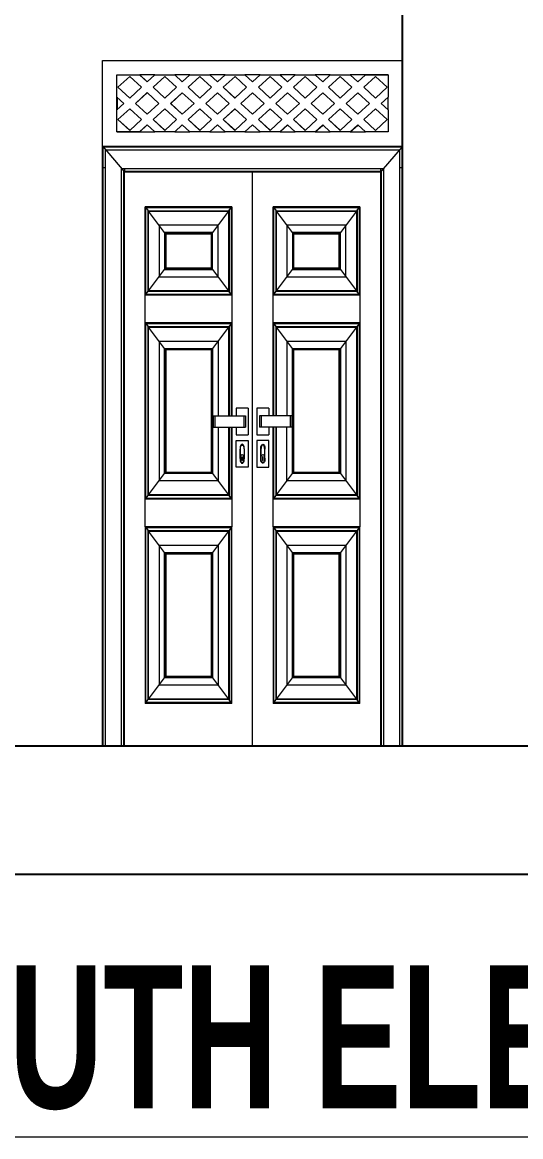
# Model space of a CAD drawing. Header units: inches. Extents: x -5142662 to -4941318, y -3361958 to -3160563.
# Drawn here: x -5011401.3 to -5011331.5, y -3261249.4 to -3261093.3 of the extents above; entities that cross this region are included whole.
import ezdxf

# ---------------------------------------------------------------- set-up
doc = ezdxf.new("R2010")
doc.units = ezdxf.units.IN
doc.header["$LTSCALE"] = 2
doc.header["$MEASUREMENT"] = 0
doc.layers.get('0').update_dxf_attribs({"linetype": 'CONTINUOUS'})
for name, color, linetype, lineweight in [('F-FURNITURE', 30, 'CONTINUOUS', 13), ('HACTH', 253, 'CONTINUOUS', 5), ('Text-100.w', 254, 'CONTINUOUS', 9)]:
    doc.layers.add(name, color=color, linetype=linetype, lineweight=lineweight)
doc.styles.add('Arial', font='arial.ttf', dxfattribs={"width": 0.8, "height": 12})

msp = doc.modelspace()

# ---------------------------------------------------------------- linework, layer by layer
at = {"ltscale": 0.5}
for p, q in [((-5011348.08, -3261194.63), (-5011348.08, -3261087.63)), ((-5011477.08, -3261194.63), (-5011185.96, -3261194.63)), ((-5011477.08, -3261212.63), (-5011185.96, -3261212.63))]:
    msp.add_line(p, q, dxfattribs=at)
at = {"layer": 'F-FURNITURE'}
for p, q in [((-5011390.08, -3261194.63), (-5011390.08, -3261098.63)), ((-5011390.08, -3261098.63), (-5011348.08, -3261098.63)), ((-5011388.08, -3261103.74), (-5011388.08, -3261100.63)), ((-5011388.08, -3261100.63), (-5011384.89, -3261100.63)), ((-5011387.92, -3261102.37), (-5011386.28, -3261100.86)), ((-5011387.92, -3261102.37), (-5011386.28, -3261100.86)), ((-5011386.28, -3261100.86), (-5011384.64, -3261102.37)), ((-5011383.82, -3261101.62), (-5011384.89, -3261100.63)), ((-5011384.89, -3261100.63), (-5011384.88, -3261100.63)), ((-5011383.82, -3261101.61), (-5011384.88, -3261100.63)), ((-5011382.76, -3261100.63), (-5011384.88, -3261100.63)), ((-5011382.76, -3261100.63), (-5011383.82, -3261101.62)), ((-5011383.01, -3261102.37), (-5011381.37, -3261100.86)), ((-5011383, -3261102.37), (-5011381.36, -3261100.86)), ((-5011382.76, -3261100.63), (-5011379.97, -3261100.64)), ((-5011381.37, -3261100.86), (-5011379.73, -3261102.37)), ((-5011378.91, -3261101.62), (-5011379.97, -3261100.64)), ((-5011378.91, -3261101.61), (-5011379.97, -3261100.64)), ((-5011379.97, -3261100.64), (-5011379.97, -3261100.64)), ((-5011377.84, -3261100.64), (-5011379.97, -3261100.64)), ((-5011377.84, -3261100.64), (-5011378.91, -3261101.62)), ((-5011378.09, -3261102.37), (-5011376.45, -3261100.86)), ((-5011378.08, -3261102.37), (-5011376.45, -3261100.86)), ((-5011377.84, -3261100.64), (-5011375.06, -3261100.64)), ((-5011376.45, -3261100.86), (-5011374.81, -3261102.37)), ((-5011373.99, -3261101.62), (-5011375.06, -3261100.64)), ((-5011375.06, -3261100.64), (-5011375.05, -3261100.64)), ((-5011373.99, -3261101.61), (-5011375.05, -3261100.64)), ((-5011372.93, -3261100.64), (-5011375.05, -3261100.64)), ((-5011372.93, -3261100.64), (-5011373.99, -3261101.62)), ((-5011373.17, -3261102.37), (-5011371.53, -3261100.86)), ((-5011373.17, -3261102.37), (-5011371.53, -3261100.86)), ((-5011372.93, -3261100.64), (-5011370.14, -3261100.64)), ((-5011371.53, -3261100.86), (-5011369.9, -3261102.37)), ((-5011369.08, -3261101.62), (-5011370.14, -3261100.64)), ((-5011370.14, -3261100.64), (-5011370.14, -3261100.64)), ((-5011369.07, -3261101.61), (-5011370.14, -3261100.64)), ((-5011368.01, -3261100.64), (-5011370.14, -3261100.64)), ((-5011368.01, -3261100.64), (-5011369.08, -3261101.62)), ((-5011368.26, -3261102.37), (-5011366.62, -3261100.86)), ((-5011368.25, -3261102.37), (-5011366.62, -3261100.87)), ((-5011368.01, -3261100.64), (-5011365.23, -3261100.64)), ((-5011366.62, -3261100.86), (-5011364.98, -3261102.37)), ((-5011364.16, -3261101.62), (-5011365.23, -3261100.64)), ((-5011365.23, -3261100.64), (-5011365.22, -3261100.64)), ((-5011364.16, -3261101.61), (-5011365.22, -3261100.64)), ((-5011363.1, -3261100.64), (-5011365.22, -3261100.64)), ((-5011363.1, -3261100.64), (-5011364.16, -3261101.62)), ((-5011363.34, -3261102.37), (-5011361.7, -3261100.86)), ((-5011363.34, -3261102.37), (-5011361.7, -3261100.87)), ((-5011363.1, -3261100.64), (-5011360.31, -3261100.64)), ((-5011361.7, -3261100.86), (-5011360.06, -3261102.37)), ((-5011359.25, -3261101.62), (-5011360.31, -3261100.64)), ((-5011360.31, -3261100.64), (-5011360.3, -3261100.64)), ((-5011359.24, -3261101.61), (-5011360.3, -3261100.64)), ((-5011358.18, -3261100.64), (-5011360.3, -3261100.64)), ((-5011358.18, -3261100.64), (-5011359.25, -3261101.62)), ((-5011358.43, -3261102.37), (-5011356.79, -3261100.86)), ((-5011358.42, -3261102.37), (-5011356.78, -3261100.87)), ((-5011358.18, -3261100.64), (-5011355.39, -3261100.64)), ((-5011356.79, -3261100.86), (-5011355.15, -3261102.37)), ((-5011354.33, -3261101.62), (-5011355.39, -3261100.64)), ((-5011355.39, -3261100.64), (-5011355.39, -3261100.64)), ((-5011354.33, -3261101.62), (-5011355.39, -3261100.64)), ((-5011353.26, -3261100.64), (-5011355.39, -3261100.64)), ((-5011353.26, -3261100.64), (-5011354.33, -3261101.62)), ((-5011353.51, -3261102.37), (-5011351.87, -3261100.86)), ((-5011353.5, -3261102.37), (-5011351.87, -3261100.87)), ((-5011350.08, -3261100.63), (-5011353.26, -3261100.64)), ((-5011353.26, -3261100.64), (-5011353.26, -3261100.64)), ((-5011353.26, -3261100.64), (-5011350.08, -3261100.64)), ((-5011351.87, -3261100.86), (-5011350.23, -3261102.37)), ((-5011350.08, -3261100.64), (-5011350.08, -3261100.63)), ((-5011350.08, -3261100.64), (-5011350.08, -3261103.74)), ((-5011386.28, -3261103.88), (-5011387.92, -3261102.37)), ((-5011387.92, -3261102.37), (-5011387.92, -3261102.37)), ((-5011386.28, -3261103.88), (-5011387.92, -3261102.37)), ((-5011384.64, -3261102.37), (-5011386.28, -3261103.88)), ((-5011385.46, -3261104.63), (-5011383.82, -3261103.12)), ((-5011385.46, -3261104.63), (-5011383.82, -3261103.13)), ((-5011383.82, -3261103.12), (-5011382.19, -3261104.63)), ((-5011381.37, -3261103.88), (-5011383.01, -3261102.37)), ((-5011383.01, -3261102.37), (-5011383, -3261102.37)), ((-5011381.36, -3261103.88), (-5011383, -3261102.37)), ((-5011379.73, -3261102.37), (-5011381.37, -3261103.88)), ((-5011380.55, -3261104.63), (-5011378.91, -3261103.13)), ((-5011380.54, -3261104.63), (-5011378.91, -3261103.13)), ((-5011378.91, -3261103.13), (-5011377.27, -3261104.63)), ((-5011376.45, -3261103.88), (-5011378.09, -3261102.37)), ((-5011378.09, -3261102.37), (-5011378.08, -3261102.37)), ((-5011376.45, -3261103.88), (-5011378.08, -3261102.37)), ((-5011374.81, -3261102.37), (-5011376.45, -3261103.88)), ((-5011375.63, -3261104.63), (-5011373.99, -3261103.13)), ((-5011375.63, -3261104.63), (-5011373.99, -3261103.13)), ((-5011373.99, -3261103.13), (-5011372.35, -3261104.63)), ((-5011371.54, -3261103.88), (-5011373.17, -3261102.37)), ((-5011373.17, -3261102.37), (-5011373.17, -3261102.37)), ((-5011371.53, -3261103.88), (-5011373.17, -3261102.37)), ((-5011369.9, -3261102.37), (-5011371.54, -3261103.88)), ((-5011370.72, -3261104.63), (-5011369.08, -3261103.13)), ((-5011370.71, -3261104.63), (-5011369.07, -3261103.13)), ((-5011369.08, -3261103.13), (-5011367.44, -3261104.63)), ((-5011366.62, -3261103.88), (-5011368.26, -3261102.37)), ((-5011368.26, -3261102.37), (-5011368.25, -3261102.37)), ((-5011366.62, -3261103.88), (-5011368.25, -3261102.37)), ((-5011364.98, -3261102.37), (-5011366.62, -3261103.88)), ((-5011365.8, -3261104.63), (-5011364.16, -3261103.13)), ((-5011365.79, -3261104.63), (-5011364.16, -3261103.13)), ((-5011364.16, -3261103.13), (-5011362.52, -3261104.64)), ((-5011361.7, -3261103.88), (-5011363.34, -3261102.37)), ((-5011361.7, -3261103.88), (-5011363.34, -3261102.37)), ((-5011363.34, -3261102.37), (-5011363.34, -3261102.37)), ((-5011360.06, -3261102.37), (-5011361.7, -3261103.88)), ((-5011360.88, -3261104.64), (-5011359.25, -3261103.13)), ((-5011360.88, -3261104.64), (-5011359.24, -3261103.13)), ((-5011359.25, -3261103.13), (-5011357.61, -3261104.64)), ((-5011356.79, -3261103.88), (-5011358.43, -3261102.37)), ((-5011358.43, -3261102.37), (-5011358.42, -3261102.37)), ((-5011356.78, -3261103.88), (-5011358.42, -3261102.37)), ((-5011355.15, -3261102.37), (-5011356.79, -3261103.88)), ((-5011355.97, -3261104.64), (-5011354.33, -3261103.13)), ((-5011355.96, -3261104.64), (-5011354.33, -3261103.13)), ((-5011354.33, -3261103.13), (-5011352.69, -3261104.64)), ((-5011351.87, -3261103.88), (-5011353.51, -3261102.37)), ((-5011353.51, -3261102.37), (-5011353.5, -3261102.37)), ((-5011351.87, -3261103.88), (-5011353.5, -3261102.37)), ((-5011350.23, -3261102.37), (-5011351.87, -3261103.88)), ((-5011388.08, -3261108.63), (-5011388.08, -3261103.74)), ((-5011388.08, -3261103.74), (-5011387.1, -3261104.63)), ((-5011387.1, -3261104.63), (-5011388.08, -3261105.53)), ((-5011388.05, -3261103.76), (-5011388.05, -3261105.51)), ((-5011383.83, -3261106.14), (-5011385.46, -3261104.63)), ((-5011385.46, -3261104.63), (-5011385.46, -3261104.63)), ((-5011383.82, -3261106.14), (-5011385.46, -3261104.63)), ((-5011382.19, -3261104.63), (-5011383.83, -3261106.14)), ((-5011378.91, -3261106.14), (-5011380.55, -3261104.63)), ((-5011380.55, -3261104.63), (-5011380.54, -3261104.63)), ((-5011378.91, -3261106.14), (-5011380.54, -3261104.63)), ((-5011377.27, -3261104.63), (-5011378.91, -3261106.14)), ((-5011373.99, -3261106.14), (-5011375.63, -3261104.63)), ((-5011375.63, -3261104.63), (-5011375.63, -3261104.63)), ((-5011373.99, -3261106.14), (-5011375.63, -3261104.63)), ((-5011372.35, -3261104.63), (-5011373.99, -3261106.14)), ((-5011369.08, -3261106.14), (-5011370.72, -3261104.63)), ((-5011370.72, -3261104.63), (-5011370.71, -3261104.63)), ((-5011369.07, -3261106.14), (-5011370.71, -3261104.63)), ((-5011367.44, -3261104.63), (-5011369.08, -3261106.14)), ((-5011364.16, -3261106.14), (-5011365.8, -3261104.63)), ((-5011365.8, -3261104.63), (-5011365.79, -3261104.63)), ((-5011364.16, -3261106.14), (-5011365.79, -3261104.63)), ((-5011362.52, -3261104.64), (-5011364.16, -3261106.14)), ((-5011359.25, -3261106.14), (-5011360.88, -3261104.64)), ((-5011360.88, -3261104.64), (-5011360.88, -3261104.64)), ((-5011359.24, -3261106.14), (-5011360.88, -3261104.64)), ((-5011357.61, -3261104.64), (-5011359.25, -3261106.14)), ((-5011354.33, -3261106.14), (-5011355.97, -3261104.64)), ((-5011355.97, -3261104.64), (-5011355.96, -3261104.64)), ((-5011354.33, -3261106.14), (-5011355.96, -3261104.64)), ((-5011352.69, -3261104.64), (-5011354.33, -3261106.14)), ((-5011351.05, -3261104.64), (-5011350.08, -3261103.74)), ((-5011351.05, -3261104.64), (-5011350.08, -3261103.74)), ((-5011350.08, -3261105.53), (-5011351.05, -3261104.64)), ((-5011350.08, -3261105.53), (-5011351.05, -3261104.64)), ((-5011351.05, -3261104.64), (-5011351.05, -3261104.64)), ((-5011350.08, -3261105.53), (-5011350.08, -3261103.74)), ((-5011350.08, -3261103.74), (-5011350.08, -3261103.74)), ((-5011387.92, -3261106.9), (-5011386.28, -3261105.39)), ((-5011387.92, -3261106.9), (-5011386.28, -3261105.39)), ((-5011386.28, -3261105.39), (-5011384.64, -3261106.9)), ((-5011383.01, -3261106.9), (-5011381.37, -3261105.39)), ((-5011383, -3261106.9), (-5011381.36, -3261105.39)), ((-5011381.37, -3261105.39), (-5011379.73, -3261106.9)), ((-5011378.09, -3261106.9), (-5011376.45, -3261105.39)), ((-5011378.08, -3261106.9), (-5011376.45, -3261105.39)), ((-5011376.45, -3261105.39), (-5011374.81, -3261106.9)), ((-5011373.17, -3261106.9), (-5011371.54, -3261105.39)), ((-5011373.17, -3261106.9), (-5011371.53, -3261105.39)), ((-5011371.54, -3261105.39), (-5011369.9, -3261106.9)), ((-5011368.26, -3261106.9), (-5011366.62, -3261105.39)), ((-5011368.25, -3261106.9), (-5011366.62, -3261105.39)), ((-5011366.62, -3261105.39), (-5011364.98, -3261106.9)), ((-5011363.34, -3261106.9), (-5011361.7, -3261105.39)), ((-5011363.34, -3261106.9), (-5011361.7, -3261105.39)), ((-5011361.7, -3261105.39), (-5011360.06, -3261106.9)), ((-5011358.43, -3261106.9), (-5011356.79, -3261105.39)), ((-5011358.42, -3261106.9), (-5011356.78, -3261105.39)), ((-5011356.79, -3261105.39), (-5011355.15, -3261106.9)), ((-5011353.51, -3261106.9), (-5011351.87, -3261105.39)), ((-5011353.5, -3261106.9), (-5011351.87, -3261105.39)), ((-5011351.87, -3261105.39), (-5011350.23, -3261106.9)), ((-5011350.08, -3261105.53), (-5011350.08, -3261108.63)), ((-5011350.08, -3261105.53), (-5011350.08, -3261105.53)), ((-5011386.28, -3261108.41), (-5011387.92, -3261106.9)), ((-5011386.28, -3261108.4), (-5011387.92, -3261106.9)), ((-5011387.92, -3261106.9), (-5011387.92, -3261106.9)), ((-5011384.64, -3261106.9), (-5011386.28, -3261108.41)), ((-5011384.89, -3261108.63), (-5011383.83, -3261107.65)), ((-5011384.88, -3261108.63), (-5011383.82, -3261107.65)), ((-5011383.83, -3261107.65), (-5011382.76, -3261108.63)), ((-5011381.37, -3261108.41), (-5011383.01, -3261106.9)), ((-5011383.01, -3261106.9), (-5011383, -3261106.9)), ((-5011381.36, -3261108.4), (-5011383, -3261106.9)), ((-5011379.73, -3261106.9), (-5011381.37, -3261108.41)), ((-5011379.97, -3261108.63), (-5011378.91, -3261107.65)), ((-5011379.97, -3261108.63), (-5011378.91, -3261107.65)), ((-5011378.91, -3261107.65), (-5011377.84, -3261108.63)), ((-5011376.45, -3261108.41), (-5011378.09, -3261106.9)), ((-5011378.09, -3261106.9), (-5011378.08, -3261106.9)), ((-5011376.45, -3261108.4), (-5011378.08, -3261106.9)), ((-5011374.81, -3261106.9), (-5011376.45, -3261108.41)), ((-5011375.06, -3261108.63), (-5011373.99, -3261107.65)), ((-5011375.05, -3261108.63), (-5011373.99, -3261107.65)), ((-5011373.99, -3261107.65), (-5011372.93, -3261108.63)), ((-5011371.54, -3261108.41), (-5011373.17, -3261106.9)), ((-5011371.53, -3261108.4), (-5011373.17, -3261106.9)), ((-5011373.17, -3261106.9), (-5011373.17, -3261106.9)), ((-5011369.9, -3261106.9), (-5011371.54, -3261108.41)), ((-5011370.14, -3261108.63), (-5011369.08, -3261107.65)), ((-5011370.14, -3261108.63), (-5011369.07, -3261107.65)), ((-5011369.08, -3261107.65), (-5011368.01, -3261108.63)), ((-5011366.62, -3261108.41), (-5011368.26, -3261106.9)), ((-5011368.26, -3261106.9), (-5011368.25, -3261106.9)), ((-5011366.62, -3261108.4), (-5011368.25, -3261106.9)), ((-5011364.98, -3261106.9), (-5011366.62, -3261108.41)), ((-5011365.23, -3261108.63), (-5011364.16, -3261107.65)), ((-5011365.22, -3261108.63), (-5011364.16, -3261107.66)), ((-5011364.16, -3261107.65), (-5011363.1, -3261108.63)), ((-5011361.7, -3261108.41), (-5011363.34, -3261106.9)), ((-5011363.34, -3261106.9), (-5011363.34, -3261106.9)), ((-5011361.7, -3261108.4), (-5011363.34, -3261106.9)), ((-5011360.06, -3261106.9), (-5011361.7, -3261108.41)), ((-5011360.31, -3261108.63), (-5011359.25, -3261107.65)), ((-5011360.31, -3261108.63), (-5011359.24, -3261107.66)), ((-5011359.25, -3261107.65), (-5011358.18, -3261108.63)), ((-5011356.79, -3261108.41), (-5011358.43, -3261106.9)), ((-5011358.43, -3261106.9), (-5011358.42, -3261106.9)), ((-5011356.78, -3261108.4), (-5011358.42, -3261106.9)), ((-5011355.15, -3261106.9), (-5011356.79, -3261108.41)), ((-5011355.4, -3261108.63), (-5011354.33, -3261107.65)), ((-5011355.39, -3261108.63), (-5011354.33, -3261107.66)), ((-5011354.33, -3261107.65), (-5011353.26, -3261108.63)), ((-5011351.87, -3261108.41), (-5011353.51, -3261106.9)), ((-5011353.51, -3261106.9), (-5011353.5, -3261106.9)), ((-5011351.87, -3261108.41), (-5011353.5, -3261106.9)), ((-5011350.23, -3261106.9), (-5011351.87, -3261108.41)), ((-5011388.08, -3261108.63), (-5011388.08, -3261108.63)), ((-5011388.08, -3261108.63), (-5011388.05, -3261108.63)), ((-5011384.89, -3261108.63), (-5011388.08, -3261108.63)), ((-5011388.05, -3261108.63), (-5011388.05, -3261108.63)), ((-5011388.05, -3261108.63), (-5011384.89, -3261108.63)), ((-5011384.89, -3261108.63), (-5011384.88, -3261108.63)), ((-5011384.88, -3261108.63), (-5011382.76, -3261108.63)), ((-5011379.97, -3261108.63), (-5011382.76, -3261108.63)), ((-5011379.97, -3261108.63), (-5011379.97, -3261108.63)), ((-5011379.97, -3261108.63), (-5011377.84, -3261108.63)), ((-5011375.06, -3261108.63), (-5011377.84, -3261108.63)), ((-5011375.05, -3261108.63), (-5011375.06, -3261108.63)), ((-5011375.05, -3261108.63), (-5011372.93, -3261108.63)), ((-5011370.14, -3261108.63), (-5011372.93, -3261108.63)), ((-5011370.14, -3261108.63), (-5011370.14, -3261108.63)), ((-5011370.14, -3261108.63), (-5011368.01, -3261108.63)), ((-5011365.23, -3261108.63), (-5011368.01, -3261108.63)), ((-5011365.22, -3261108.63), (-5011365.23, -3261108.63)), ((-5011365.22, -3261108.63), (-5011363.1, -3261108.63)), ((-5011360.31, -3261108.63), (-5011363.1, -3261108.63)), ((-5011360.31, -3261108.63), (-5011360.31, -3261108.63)), ((-5011360.31, -3261108.63), (-5011358.18, -3261108.63)), ((-5011355.4, -3261108.63), (-5011358.18, -3261108.63)), ((-5011355.39, -3261108.63), (-5011355.4, -3261108.63)), ((-5011355.39, -3261108.63), (-5011353.26, -3261108.63)), ((-5011350.08, -3261108.63), (-5011353.26, -3261108.63)), ((-5011390.08, -3261110.63), (-5011348.08, -3261110.63)), ((-5011390.01, -3261194.63), (-5011390.01, -3261110.71)), ((-5011390.01, -3261110.71), (-5011348.14, -3261110.71)), ((-5011390.01, -3261110.71), (-5011387.08, -3261114.13)), ((-5011389.99, -3261110.73), (-5011348.16, -3261110.73)), ((-5011389.99, -3261113.63), (-5011389.99, -3261110.73)), ((-5011348.14, -3261110.71), (-5011351.08, -3261114.13)), ((-5011348.16, -3261110.73), (-5011348.16, -3261194.63)), ((-5011348.14, -3261110.71), (-5011348.14, -3261194.63)), ((-5011389.65, -3261194.63), (-5011389.65, -3261111.13)), ((-5011389.65, -3261111.13), (-5011348.51, -3261111.13)), ((-5011348.51, -3261111.13), (-5011348.51, -3261194.63)), ((-5011389.99, -3261113.63), (-5011389.93, -3261113.63)), ((-5011389.99, -3261194.63), (-5011389.99, -3261113.63)), ((-5011389.89, -3261113.63), (-5011389.85, -3261113.63)), ((-5011389.8, -3261113.63), (-5011389.7, -3261113.63)), ((-5011387.42, -3261194.63), (-5011387.42, -3261113.73)), ((-5011387.42, -3261113.73), (-5011350.73, -3261113.73)), ((-5011387.08, -3261194.63), (-5011387.08, -3261114.13)), ((-5011387.08, -3261114.13), (-5011351.08, -3261114.13)), ((-5011386.99, -3261113.73), (-5011386.99, -3261113.79)), ((-5011386.99, -3261113.84), (-5011386.99, -3261113.89)), ((-5011386.99, -3261113.94), (-5011386.99, -3261114.02)), ((-5011386.99, -3261114.05), (-5011386.99, -3261114.13)), ((-5011351.16, -3261113.73), (-5011351.16, -3261113.79)), ((-5011351.16, -3261113.84), (-5011351.16, -3261113.89)), ((-5011351.16, -3261113.94), (-5011351.16, -3261114.02)), ((-5011351.16, -3261114.05), (-5011351.16, -3261114.13)), ((-5011351.08, -3261114.13), (-5011351.08, -3261194.63)), ((-5011350.73, -3261113.73), (-5011350.73, -3261194.63)), ((-5011348.51, -3261113.63), (-5011348.41, -3261113.63)), ((-5011348.35, -3261113.63), (-5011348.31, -3261113.63)), ((-5011348.26, -3261113.63), (-5011348.19, -3261113.63)), ((-5011386.99, -3261194.63), (-5011386.99, -3261114.23)), ((-5011386.99, -3261114.23), (-5011351.16, -3261114.23)), ((-5011369.08, -3261194.63), (-5011369.08, -3261114.23)), ((-5011351.16, -3261114.23), (-5011351.16, -3261194.63)), ((-5011384.1, -3261160.1), (-5011384.1, -3261119.13)), ((-5011371.97, -3261119.13), (-5011384.1, -3261119.13)), ((-5011384.02, -3261131.4), (-5011384.02, -3261119.23)), ((-5011384.02, -3261119.23), (-5011372.05, -3261119.23)), ((-5011384.02, -3261119.23), (-5011383.69, -3261119.68)), ((-5011383.69, -3261130.96), (-5011383.69, -3261119.68)), ((-5011383.69, -3261119.68), (-5011372.38, -3261119.68)), ((-5011383.63, -3261130.88), (-5011383.63, -3261119.75)), ((-5011383.63, -3261119.75), (-5011372.44, -3261119.75)), ((-5011381.39, -3261122.74), (-5011383.63, -3261119.75)), ((-5011372.44, -3261119.75), (-5011374.68, -3261122.74)), ((-5011372.44, -3261119.75), (-5011372.44, -3261130.88)), ((-5011372.38, -3261119.68), (-5011372.05, -3261119.23)), ((-5011372.38, -3261119.68), (-5011372.38, -3261130.96)), ((-5011372.36, -3261119.65), (-5011372.36, -3261130.98)), ((-5011372.05, -3261119.23), (-5011372.05, -3261131.4)), ((-5011371.97, -3261119.13), (-5011371.97, -3261148.41)), ((-5011366.18, -3261148.41), (-5011366.18, -3261119.13)), ((-5011354.06, -3261119.13), (-5011366.18, -3261119.13)), ((-5011366.1, -3261131.4), (-5011366.1, -3261119.23)), ((-5011366.1, -3261119.23), (-5011354.14, -3261119.23)), ((-5011366.1, -3261119.23), (-5011365.77, -3261119.68)), ((-5011365.77, -3261130.96), (-5011365.77, -3261119.68)), ((-5011365.77, -3261119.68), (-5011354.47, -3261119.68)), ((-5011365.72, -3261130.88), (-5011365.72, -3261119.75)), ((-5011365.72, -3261119.75), (-5011354.52, -3261119.75)), ((-5011363.48, -3261122.74), (-5011365.72, -3261119.75)), ((-5011354.52, -3261119.75), (-5011356.76, -3261122.74)), ((-5011354.52, -3261119.75), (-5011354.52, -3261130.88)), ((-5011354.47, -3261119.68), (-5011354.14, -3261119.23)), ((-5011354.47, -3261119.68), (-5011354.47, -3261130.96)), ((-5011354.44, -3261119.65), (-5011354.44, -3261130.98)), ((-5011354.14, -3261119.23), (-5011354.14, -3261131.4)), ((-5011354.06, -3261119.13), (-5011354.06, -3261160.1)), ((-5011373.9, -3261121.71), (-5011382.17, -3261121.71)), ((-5011382.17, -3261121.71), (-5011382.17, -3261128.92)), ((-5011373.9, -3261128.92), (-5011373.9, -3261121.71)), ((-5011355.99, -3261121.71), (-5011364.25, -3261121.71)), ((-5011364.25, -3261121.71), (-5011364.25, -3261128.92)), ((-5011355.99, -3261128.92), (-5011355.99, -3261121.71)), ((-5011374.68, -3261122.74), (-5011381.39, -3261122.74)), ((-5011381.39, -3261122.74), (-5011381.39, -3261127.89)), ((-5011381.32, -3261122.84), (-5011381.32, -3261127.79)), ((-5011374.75, -3261122.84), (-5011381.32, -3261122.84)), ((-5011381.24, -3261122.94), (-5011381.24, -3261127.69)), ((-5011374.83, -3261122.94), (-5011381.24, -3261122.94)), ((-5011374.83, -3261127.69), (-5011374.83, -3261122.94)), ((-5011374.75, -3261127.79), (-5011374.75, -3261122.84)), ((-5011374.68, -3261127.89), (-5011374.68, -3261122.74)), ((-5011356.76, -3261122.74), (-5011363.48, -3261122.74)), ((-5011363.48, -3261122.74), (-5011363.48, -3261127.89)), ((-5011363.4, -3261122.84), (-5011363.4, -3261127.79)), ((-5011356.84, -3261122.84), (-5011363.4, -3261122.84)), ((-5011363.32, -3261122.94), (-5011363.32, -3261127.69)), ((-5011356.92, -3261122.94), (-5011363.32, -3261122.94)), ((-5011356.92, -3261127.69), (-5011356.92, -3261122.94)), ((-5011356.84, -3261127.79), (-5011356.84, -3261122.84)), ((-5011356.76, -3261127.89), (-5011356.76, -3261122.74)), ((-5011383.63, -3261130.88), (-5011381.39, -3261127.89)), ((-5011381.39, -3261127.89), (-5011374.68, -3261127.89)), ((-5011381.32, -3261127.79), (-5011374.75, -3261127.79)), ((-5011381.24, -3261127.69), (-5011374.83, -3261127.69)), ((-5011374.68, -3261127.89), (-5011372.44, -3261130.88)), ((-5011365.72, -3261130.88), (-5011363.48, -3261127.89)), ((-5011363.48, -3261127.89), (-5011356.76, -3261127.89)), ((-5011363.4, -3261127.79), (-5011356.84, -3261127.79)), ((-5011363.32, -3261127.69), (-5011356.92, -3261127.69)), ((-5011356.76, -3261127.89), (-5011354.52, -3261130.88)), ((-5011382.17, -3261128.92), (-5011373.9, -3261128.92)), ((-5011364.25, -3261128.92), (-5011355.99, -3261128.92)), ((-5011384.02, -3261131.4), (-5011383.69, -3261130.96)), ((-5011372.36, -3261130.98), (-5011383.71, -3261130.98)), ((-5011372.38, -3261130.96), (-5011383.69, -3261130.96)), ((-5011372.44, -3261130.88), (-5011383.63, -3261130.88)), ((-5011372.05, -3261131.4), (-5011372.38, -3261130.96)), ((-5011366.1, -3261131.4), (-5011365.77, -3261130.96)), ((-5011354.44, -3261130.98), (-5011365.8, -3261130.98)), ((-5011354.47, -3261130.96), (-5011365.77, -3261130.96)), ((-5011354.52, -3261130.88), (-5011365.72, -3261130.88)), ((-5011354.14, -3261131.4), (-5011354.47, -3261130.96)), ((-5011371.97, -3261131.5), (-5011384.1, -3261131.5)), ((-5011372.05, -3261131.4), (-5011384.02, -3261131.4)), ((-5011354.06, -3261131.5), (-5011366.18, -3261131.5)), ((-5011354.14, -3261131.4), (-5011366.1, -3261131.4)), ((-5011371.97, -3261135.37), (-5011384.1, -3261135.37)), ((-5011384.02, -3261160), (-5011384.02, -3261135.47)), ((-5011384.02, -3261135.47), (-5011372.05, -3261135.47)), ((-5011384.02, -3261135.47), (-5011383.71, -3261135.88)), ((-5011383.71, -3261135.88), (-5011372.36, -3261135.88)), ((-5011383.71, -3261135.88), (-5011383.69, -3261135.9)), ((-5011383.69, -3261159.57), (-5011383.69, -3261135.9)), ((-5011383.69, -3261135.9), (-5011372.38, -3261135.9)), ((-5011381.39, -3261138.97), (-5011383.63, -3261135.98)), ((-5011383.63, -3261159.49), (-5011383.63, -3261135.98)), ((-5011383.63, -3261135.98), (-5011372.44, -3261135.98)), ((-5011372.44, -3261135.98), (-5011374.68, -3261138.97)), ((-5011372.44, -3261135.98), (-5011372.44, -3261148.41)), ((-5011372.36, -3261135.88), (-5011372.38, -3261135.9)), ((-5011372.38, -3261135.9), (-5011372.38, -3261148.41)), ((-5011372.05, -3261135.47), (-5011372.36, -3261135.88)), ((-5011372.36, -3261135.88), (-5011372.36, -3261148.41)), ((-5011372.05, -3261135.47), (-5011372.05, -3261148.41)), ((-5011354.06, -3261135.37), (-5011366.18, -3261135.37)), ((-5011366.1, -3261148.41), (-5011366.1, -3261135.47)), ((-5011366.1, -3261135.47), (-5011354.14, -3261135.47)), ((-5011366.1, -3261135.47), (-5011365.8, -3261135.88)), ((-5011365.8, -3261135.88), (-5011354.44, -3261135.88)), ((-5011365.8, -3261135.88), (-5011365.78, -3261135.9)), ((-5011365.78, -3261148.41), (-5011365.78, -3261135.9)), ((-5011365.78, -3261135.9), (-5011354.46, -3261135.9)), ((-5011363.48, -3261138.97), (-5011365.72, -3261135.98)), ((-5011365.72, -3261148.41), (-5011365.72, -3261135.98)), ((-5011365.72, -3261135.98), (-5011354.52, -3261135.98)), ((-5011354.52, -3261135.98), (-5011356.76, -3261138.97)), ((-5011354.52, -3261135.98), (-5011354.52, -3261159.49)), ((-5011354.44, -3261135.88), (-5011354.46, -3261135.9)), ((-5011354.46, -3261135.9), (-5011354.46, -3261159.57)), ((-5011354.14, -3261135.47), (-5011354.44, -3261135.88)), ((-5011354.44, -3261135.88), (-5011354.44, -3261159.59)), ((-5011354.14, -3261135.47), (-5011354.14, -3261160)), ((-5011382.17, -3261137.94), (-5011373.9, -3261137.94)), ((-5011382.17, -3261137.94), (-5011382.17, -3261157.53)), ((-5011381.39, -3261138.97), (-5011374.68, -3261138.97)), ((-5011381.39, -3261156.5), (-5011381.39, -3261138.97)), ((-5011374.75, -3261139.08), (-5011381.32, -3261139.08)), ((-5011381.32, -3261139.08), (-5011381.32, -3261156.39)), ((-5011374.75, -3261156.39), (-5011374.75, -3261139.08)), ((-5011374.68, -3261138.97), (-5011374.68, -3261156.5)), ((-5011373.9, -3261137.94), (-5011373.9, -3261148.41)), ((-5011364.25, -3261137.94), (-5011355.99, -3261137.94)), ((-5011364.25, -3261137.94), (-5011364.25, -3261148.41)), ((-5011363.48, -3261138.97), (-5011356.76, -3261138.97)), ((-5011363.48, -3261156.5), (-5011363.48, -3261138.97)), ((-5011356.84, -3261139.08), (-5011363.4, -3261139.08)), ((-5011363.4, -3261139.08), (-5011363.4, -3261156.39)), ((-5011356.84, -3261156.39), (-5011356.84, -3261139.08)), ((-5011356.76, -3261138.97), (-5011356.76, -3261156.5)), ((-5011355.99, -3261137.94), (-5011355.99, -3261157.53)), ((-5011374.83, -3261139.18), (-5011381.24, -3261139.18)), ((-5011381.24, -3261139.18), (-5011381.24, -3261156.29)), ((-5011374.83, -3261156.29), (-5011374.83, -3261139.18)), ((-5011356.92, -3261139.18), (-5011363.32, -3261139.18)), ((-5011363.32, -3261139.18), (-5011363.32, -3261156.29)), ((-5011356.92, -3261156.29), (-5011356.92, -3261139.18)), ((-5011374.6, -3261148.41), (-5011374.6, -3261150.01)), ((-5011374.6, -3261148.41), (-5011370.04, -3261148.41)), ((-5011374.36, -3261148.41), (-5011374.36, -3261150.01)), ((-5011371.38, -3261147.35), (-5011371.38, -3261148.41)), ((-5011369.67, -3261147.35), (-5011371.38, -3261147.35)), ((-5011370.28, -3261148.41), (-5011370.28, -3261150.01)), ((-5011370.04, -3261148.41), (-5011370.04, -3261150.01)), ((-5011369.67, -3261147.35), (-5011369.67, -3261151.07)), ((-5011366.78, -3261147.35), (-5011368.48, -3261147.35)), ((-5011368.48, -3261147.35), (-5011368.48, -3261151.07)), ((-5011368.12, -3261148.41), (-5011368.12, -3261150.01)), ((-5011363.56, -3261148.41), (-5011368.12, -3261148.41)), ((-5011367.87, -3261148.41), (-5011367.87, -3261150.01)), ((-5011366.78, -3261147.35), (-5011366.78, -3261148.41)), ((-5011363.8, -3261148.41), (-5011363.8, -3261150.01)), ((-5011363.56, -3261148.41), (-5011363.56, -3261150.01)), ((-5011374.6, -3261150.01), (-5011370.04, -3261150.01)), ((-5011373.9, -3261150.01), (-5011373.9, -3261157.53)), ((-5011372.44, -3261150.01), (-5011372.44, -3261159.49)), ((-5011372.38, -3261150.01), (-5011372.38, -3261159.57)), ((-5011372.36, -3261150.01), (-5011372.36, -3261159.59)), ((-5011372.05, -3261150.01), (-5011372.05, -3261160)), ((-5011371.97, -3261150.01), (-5011371.97, -3261160.1)), ((-5011371.38, -3261150.01), (-5011371.38, -3261151.07)), ((-5011363.56, -3261150.01), (-5011368.12, -3261150.01)), ((-5011366.78, -3261150.01), (-5011366.78, -3261151.07)), ((-5011366.18, -3261160.1), (-5011366.18, -3261150.01)), ((-5011366.1, -3261160), (-5011366.1, -3261150.01)), ((-5011365.78, -3261159.57), (-5011365.78, -3261150.01)), ((-5011365.72, -3261159.49), (-5011365.72, -3261150.01)), ((-5011364.25, -3261157.53), (-5011364.25, -3261150.01)), ((-5011371.38, -3261151.07), (-5011369.67, -3261151.07)), ((-5011368.48, -3261151.07), (-5011366.78, -3261151.07)), ((-5011371.38, -3261151.87), (-5011369.67, -3261151.87)), ((-5011371.38, -3261155.59), (-5011371.38, -3261151.87)), ((-5011370.82, -3261152.89), (-5011370.83, -3261153.07)), ((-5011370.83, -3261154.4), (-5011370.83, -3261153.07)), ((-5011370.79, -3261152.73), (-5011370.82, -3261152.89)), ((-5011370.74, -3261152.6), (-5011370.79, -3261152.73)), ((-5011370.78, -3261153.07), (-5011370.77, -3261152.92)), ((-5011370.78, -3261154.39), (-5011370.78, -3261153.07)), ((-5011370.77, -3261152.92), (-5011370.75, -3261152.78)), ((-5011370.75, -3261152.78), (-5011370.71, -3261152.67)), ((-5011370.68, -3261152.49), (-5011370.74, -3261152.6)), ((-5011370.71, -3261152.67), (-5011370.65, -3261152.58)), ((-5011370.6, -3261152.42), (-5011370.68, -3261152.49)), ((-5011370.65, -3261152.58), (-5011370.59, -3261152.52)), ((-5011370.53, -3261152.4), (-5011370.6, -3261152.42)), ((-5011370.59, -3261152.52), (-5011370.53, -3261152.5)), ((-5011370.45, -3261152.42), (-5011370.53, -3261152.4)), ((-5011370.53, -3261152.5), (-5011370.46, -3261152.52)), ((-5011370.46, -3261152.52), (-5011370.4, -3261152.58)), ((-5011370.37, -3261152.49), (-5011370.45, -3261152.42)), ((-5011370.4, -3261152.58), (-5011370.34, -3261152.67)), ((-5011370.31, -3261152.6), (-5011370.37, -3261152.49)), ((-5011370.34, -3261152.67), (-5011370.3, -3261152.78)), ((-5011370.26, -3261152.73), (-5011370.31, -3261152.6)), ((-5011370.3, -3261152.78), (-5011370.28, -3261152.92)), ((-5011370.28, -3261152.92), (-5011370.27, -3261153.07)), ((-5011370.27, -3261153.07), (-5011370.27, -3261154.39)), ((-5011370.23, -3261152.89), (-5011370.26, -3261152.73)), ((-5011370.22, -3261153.07), (-5011370.23, -3261152.89)), ((-5011370.22, -3261154.4), (-5011370.22, -3261153.07)), ((-5011369.67, -3261151.87), (-5011369.67, -3261155.59)), ((-5011368.48, -3261151.87), (-5011368.48, -3261155.59)), ((-5011366.78, -3261151.87), (-5011368.48, -3261151.87)), ((-5011367.93, -3261153.07), (-5011367.92, -3261152.89)), ((-5011367.93, -3261154.4), (-5011367.93, -3261153.07)), ((-5011367.92, -3261152.89), (-5011367.89, -3261152.73)), ((-5011367.89, -3261152.73), (-5011367.84, -3261152.6)), ((-5011367.88, -3261152.92), (-5011367.89, -3261153.07)), ((-5011367.89, -3261153.07), (-5011367.89, -3261154.39)), ((-5011367.85, -3261152.78), (-5011367.88, -3261152.92)), ((-5011367.81, -3261152.67), (-5011367.85, -3261152.78)), ((-5011367.84, -3261152.6), (-5011367.78, -3261152.49)), ((-5011367.76, -3261152.58), (-5011367.81, -3261152.67)), ((-5011367.78, -3261152.49), (-5011367.71, -3261152.42)), ((-5011367.7, -3261152.52), (-5011367.76, -3261152.58)), ((-5011367.71, -3261152.42), (-5011367.63, -3261152.4)), ((-5011367.63, -3261152.5), (-5011367.7, -3261152.52)), ((-5011367.63, -3261152.4), (-5011367.55, -3261152.42)), ((-5011367.56, -3261152.52), (-5011367.63, -3261152.5)), ((-5011367.5, -3261152.58), (-5011367.56, -3261152.52)), ((-5011367.55, -3261152.42), (-5011367.48, -3261152.49)), ((-5011367.45, -3261152.67), (-5011367.5, -3261152.58)), ((-5011367.48, -3261152.49), (-5011367.41, -3261152.6)), ((-5011367.41, -3261152.78), (-5011367.45, -3261152.67)), ((-5011367.41, -3261152.6), (-5011367.37, -3261152.73)), ((-5011367.38, -3261152.92), (-5011367.41, -3261152.78)), ((-5011367.37, -3261153.07), (-5011367.38, -3261152.92)), ((-5011367.37, -3261152.73), (-5011367.34, -3261152.89)), ((-5011367.37, -3261154.39), (-5011367.37, -3261153.07)), ((-5011367.34, -3261152.89), (-5011367.33, -3261153.07)), ((-5011367.33, -3261154.4), (-5011367.33, -3261153.07)), ((-5011366.78, -3261155.59), (-5011366.78, -3261151.87)), ((-5011370.83, -3261154.4), (-5011370.82, -3261154.57)), ((-5011370.82, -3261154.57), (-5011370.79, -3261154.73)), ((-5011370.79, -3261154.73), (-5011370.74, -3261154.87)), ((-5011370.75, -3261154.12), (-5011370.78, -3261154.26)), ((-5011370.78, -3261154.26), (-5011370.78, -3261154.39)), ((-5011370.78, -3261154.39), (-5011370.78, -3261154.4)), ((-5011370.78, -3261154.4), (-5011370.77, -3261154.54)), ((-5011370.78, -3261154.4), (-5011370.78, -3261154.4)), ((-5011370.77, -3261154.54), (-5011370.77, -3261154.55)), ((-5011370.77, -3261154.55), (-5011370.75, -3261154.68)), ((-5011370.71, -3261154), (-5011370.75, -3261154.12)), ((-5011370.75, -3261154.68), (-5011370.75, -3261154.69)), ((-5011370.75, -3261154.69), (-5011370.71, -3261154.8)), ((-5011370.66, -3261153.91), (-5011370.71, -3261154)), ((-5011370.59, -3261153.85), (-5011370.66, -3261153.91)), ((-5011370.53, -3261153.83), (-5011370.59, -3261153.85)), ((-5011370.56, -3261154.13), (-5011370.49, -3261154.13)), ((-5011370.56, -3261154.66), (-5011370.56, -3261154.13)), ((-5011370.49, -3261154.66), (-5011370.56, -3261154.66)), ((-5011370.46, -3261153.85), (-5011370.53, -3261153.83)), ((-5011370.49, -3261154.13), (-5011370.49, -3261154.66)), ((-5011370.4, -3261153.9), (-5011370.46, -3261153.85)), ((-5011370.34, -3261153.99), (-5011370.4, -3261153.9)), ((-5011370.3, -3261154.11), (-5011370.34, -3261153.99)), ((-5011370.34, -3261154.79), (-5011370.3, -3261154.68)), ((-5011370.31, -3261154.87), (-5011370.26, -3261154.73)), ((-5011370.28, -3261154.24), (-5011370.3, -3261154.11)), ((-5011370.3, -3261154.67), (-5011370.28, -3261154.54)), ((-5011370.3, -3261154.68), (-5011370.3, -3261154.67)), ((-5011370.27, -3261154.39), (-5011370.28, -3261154.24)), ((-5011370.28, -3261154.54), (-5011370.27, -3261154.54)), ((-5011370.27, -3261154.54), (-5011370.27, -3261154.39)), ((-5011370.26, -3261154.73), (-5011370.23, -3261154.57)), ((-5011370.23, -3261154.57), (-5011370.22, -3261154.4)), ((-5011367.92, -3261154.57), (-5011367.93, -3261154.4)), ((-5011367.89, -3261154.73), (-5011367.92, -3261154.57)), ((-5011367.89, -3261154.39), (-5011367.88, -3261154.24)), ((-5011367.88, -3261154.54), (-5011367.89, -3261154.39)), ((-5011367.84, -3261154.87), (-5011367.89, -3261154.73)), ((-5011367.88, -3261154.24), (-5011367.85, -3261154.11)), ((-5011367.88, -3261154.54), (-5011367.88, -3261154.54)), ((-5011367.85, -3261154.67), (-5011367.88, -3261154.54)), ((-5011367.85, -3261154.11), (-5011367.81, -3261153.99)), ((-5011367.85, -3261154.68), (-5011367.85, -3261154.67)), ((-5011367.81, -3261154.79), (-5011367.85, -3261154.68)), ((-5011367.81, -3261153.99), (-5011367.76, -3261153.9)), ((-5011367.76, -3261153.9), (-5011367.69, -3261153.85)), ((-5011367.69, -3261153.85), (-5011367.63, -3261153.83)), ((-5011367.66, -3261154.13), (-5011367.66, -3261154.66)), ((-5011367.6, -3261154.13), (-5011367.66, -3261154.13)), ((-5011367.66, -3261154.66), (-5011367.6, -3261154.66)), ((-5011367.63, -3261153.83), (-5011367.56, -3261153.85)), ((-5011367.6, -3261154.66), (-5011367.6, -3261154.13)), ((-5011367.56, -3261153.85), (-5011367.5, -3261153.91)), ((-5011367.5, -3261153.91), (-5011367.44, -3261154)), ((-5011367.41, -3261154.69), (-5011367.45, -3261154.8)), ((-5011367.44, -3261154), (-5011367.4, -3261154.12)), ((-5011367.38, -3261154.55), (-5011367.41, -3261154.68)), ((-5011367.41, -3261154.68), (-5011367.41, -3261154.69)), ((-5011367.37, -3261154.73), (-5011367.41, -3261154.87)), ((-5011367.4, -3261154.12), (-5011367.38, -3261154.26)), ((-5011367.38, -3261154.26), (-5011367.37, -3261154.39)), ((-5011367.37, -3261154.4), (-5011367.38, -3261154.54)), ((-5011367.38, -3261154.54), (-5011367.38, -3261154.55)), ((-5011367.37, -3261154.39), (-5011367.37, -3261154.4)), ((-5011367.37, -3261154.4), (-5011367.37, -3261154.4)), ((-5011367.34, -3261154.57), (-5011367.37, -3261154.73)), ((-5011367.33, -3261154.4), (-5011367.34, -3261154.57)), ((-5011381.24, -3261156.29), (-5011374.83, -3261156.29)), ((-5011369.67, -3261155.59), (-5011371.38, -3261155.59)), ((-5011370.74, -3261154.87), (-5011370.68, -3261154.97)), ((-5011370.71, -3261154.8), (-5011370.71, -3261154.8)), ((-5011370.71, -3261154.8), (-5011370.65, -3261154.89)), ((-5011370.68, -3261154.97), (-5011370.6, -3261155.04)), ((-5011370.65, -3261154.89), (-5011370.65, -3261154.89)), ((-5011370.65, -3261154.89), (-5011370.59, -3261154.94)), ((-5011370.6, -3261155.04), (-5011370.53, -3261155.06)), ((-5011370.59, -3261154.94), (-5011370.59, -3261154.95)), ((-5011370.59, -3261154.95), (-5011370.53, -3261154.96)), ((-5011370.53, -3261154.96), (-5011370.52, -3261154.96)), ((-5011370.53, -3261155.06), (-5011370.45, -3261155.04)), ((-5011370.52, -3261154.96), (-5011370.46, -3261154.94)), ((-5011370.46, -3261154.94), (-5011370.4, -3261154.89)), ((-5011370.46, -3261154.94), (-5011370.46, -3261154.94)), ((-5011370.45, -3261155.04), (-5011370.37, -3261154.97)), ((-5011370.4, -3261154.89), (-5011370.39, -3261154.88)), ((-5011370.39, -3261154.88), (-5011370.34, -3261154.8)), ((-5011370.37, -3261154.97), (-5011370.31, -3261154.87)), ((-5011370.34, -3261154.8), (-5011370.34, -3261154.79)), ((-5011368.48, -3261155.59), (-5011366.78, -3261155.59)), ((-5011367.78, -3261154.97), (-5011367.84, -3261154.87)), ((-5011367.81, -3261154.8), (-5011367.81, -3261154.79)), ((-5011367.76, -3261154.88), (-5011367.81, -3261154.8)), ((-5011367.71, -3261155.04), (-5011367.78, -3261154.97)), ((-5011367.76, -3261154.89), (-5011367.76, -3261154.88)), ((-5011367.7, -3261154.94), (-5011367.76, -3261154.89)), ((-5011367.63, -3261155.06), (-5011367.71, -3261155.04)), ((-5011367.63, -3261154.96), (-5011367.7, -3261154.94)), ((-5011367.7, -3261154.94), (-5011367.7, -3261154.94)), ((-5011367.57, -3261154.95), (-5011367.63, -3261154.96)), ((-5011367.63, -3261154.96), (-5011367.63, -3261154.96)), ((-5011367.55, -3261155.04), (-5011367.63, -3261155.06)), ((-5011367.56, -3261154.94), (-5011367.57, -3261154.95)), ((-5011367.5, -3261154.89), (-5011367.56, -3261154.94)), ((-5011367.48, -3261154.97), (-5011367.55, -3261155.04)), ((-5011367.45, -3261154.8), (-5011367.5, -3261154.89)), ((-5011367.5, -3261154.89), (-5011367.5, -3261154.89)), ((-5011367.41, -3261154.87), (-5011367.48, -3261154.97)), ((-5011367.45, -3261154.8), (-5011367.45, -3261154.8)), ((-5011363.32, -3261156.29), (-5011356.92, -3261156.29)), ((-5011383.63, -3261159.49), (-5011381.39, -3261156.5)), ((-5011373.9, -3261157.53), (-5011382.17, -3261157.53)), ((-5011374.68, -3261156.5), (-5011381.39, -3261156.5)), ((-5011381.32, -3261156.39), (-5011374.75, -3261156.39)), ((-5011374.68, -3261156.5), (-5011372.44, -3261159.49)), ((-5011365.72, -3261159.49), (-5011363.48, -3261156.5)), ((-5011355.99, -3261157.53), (-5011364.25, -3261157.53)), ((-5011356.76, -3261156.5), (-5011363.48, -3261156.5)), ((-5011363.4, -3261156.39), (-5011356.84, -3261156.39)), ((-5011356.76, -3261156.5), (-5011354.52, -3261159.49)), ((-5011384.1, -3261163.97), (-5011384.1, -3261160.1)), ((-5011371.97, -3261160.1), (-5011384.1, -3261160.1)), ((-5011384.02, -3261160), (-5011383.69, -3261159.57)), ((-5011372.05, -3261160), (-5011384.02, -3261160)), ((-5011372.38, -3261159.57), (-5011383.69, -3261159.57)), ((-5011372.44, -3261159.49), (-5011383.63, -3261159.49)), ((-5011372.36, -3261159.59), (-5011372.38, -3261159.57)), ((-5011372.05, -3261160), (-5011372.36, -3261159.59)), ((-5011371.97, -3261160.1), (-5011371.97, -3261163.97)), ((-5011366.18, -3261163.97), (-5011366.18, -3261160.1)), ((-5011354.06, -3261160.1), (-5011366.18, -3261160.1)), ((-5011366.1, -3261160), (-5011365.78, -3261159.57)), ((-5011354.14, -3261160), (-5011366.1, -3261160)), ((-5011354.46, -3261159.57), (-5011365.78, -3261159.57)), ((-5011354.52, -3261159.49), (-5011365.72, -3261159.49)), ((-5011354.44, -3261159.59), (-5011354.46, -3261159.57)), ((-5011354.14, -3261160), (-5011354.44, -3261159.59)), ((-5011354.06, -3261160.1), (-5011354.06, -3261163.97)), ((-5011384.1, -3261163.97), (-5011384.1, -3261188.71)), ((-5011371.97, -3261163.97), (-5011384.1, -3261163.97)), ((-5011384.02, -3261188.6), (-5011384.02, -3261164.07)), ((-5011384.02, -3261164.07), (-5011372.05, -3261164.07)), ((-5011384.02, -3261164.07), (-5011383.71, -3261164.48)), ((-5011372.05, -3261164.07), (-5011372.36, -3261164.48)), ((-5011372.05, -3261164.07), (-5011372.05, -3261188.6)), ((-5011371.97, -3261188.71), (-5011371.97, -3261163.97)), ((-5011366.18, -3261163.97), (-5011366.18, -3261188.71)), ((-5011354.06, -3261163.97), (-5011366.18, -3261163.97)), ((-5011366.1, -3261188.6), (-5011366.1, -3261164.07)), ((-5011366.1, -3261164.07), (-5011354.14, -3261164.07)), ((-5011366.1, -3261164.07), (-5011365.8, -3261164.48)), ((-5011354.14, -3261164.07), (-5011354.44, -3261164.48)), ((-5011354.14, -3261164.07), (-5011354.14, -3261188.6)), ((-5011354.06, -3261188.71), (-5011354.06, -3261163.97)), ((-5011383.71, -3261164.48), (-5011372.36, -3261164.48)), ((-5011383.71, -3261164.48), (-5011383.69, -3261164.51)), ((-5011383.69, -3261188.17), (-5011383.69, -3261164.51)), ((-5011383.69, -3261164.51), (-5011372.38, -3261164.51)), ((-5011381.39, -3261167.58), (-5011383.63, -3261164.59)), ((-5011383.63, -3261188.09), (-5011383.63, -3261164.59)), ((-5011383.63, -3261164.59), (-5011372.44, -3261164.59)), ((-5011372.44, -3261164.59), (-5011374.68, -3261167.58)), ((-5011372.44, -3261164.59), (-5011372.44, -3261188.09)), ((-5011372.36, -3261164.48), (-5011372.38, -3261164.51)), ((-5011372.38, -3261164.51), (-5011372.38, -3261188.17)), ((-5011372.36, -3261164.48), (-5011372.36, -3261188.19)), ((-5011365.8, -3261164.48), (-5011354.44, -3261164.48)), ((-5011365.8, -3261164.48), (-5011365.78, -3261164.51)), ((-5011365.78, -3261188.17), (-5011365.78, -3261164.51)), ((-5011365.78, -3261164.51), (-5011354.46, -3261164.51)), ((-5011363.48, -3261167.58), (-5011365.72, -3261164.59)), ((-5011365.72, -3261188.09), (-5011365.72, -3261164.59)), ((-5011365.72, -3261164.59), (-5011354.52, -3261164.59)), ((-5011354.52, -3261164.59), (-5011356.76, -3261167.58)), ((-5011354.52, -3261164.59), (-5011354.52, -3261188.09)), ((-5011354.44, -3261164.48), (-5011354.46, -3261164.51)), ((-5011354.46, -3261164.51), (-5011354.46, -3261188.17)), ((-5011354.44, -3261164.48), (-5011354.44, -3261188.19)), ((-5011382.17, -3261166.55), (-5011373.9, -3261166.55)), ((-5011382.17, -3261166.55), (-5011382.17, -3261186.13)), ((-5011373.9, -3261166.55), (-5011373.9, -3261186.13)), ((-5011364.25, -3261166.55), (-5011355.99, -3261166.55)), ((-5011364.25, -3261166.55), (-5011364.25, -3261186.13)), ((-5011355.99, -3261166.55), (-5011355.99, -3261186.13)), ((-5011381.39, -3261167.58), (-5011374.68, -3261167.58)), ((-5011381.39, -3261185.1), (-5011381.39, -3261167.58)), ((-5011374.75, -3261167.68), (-5011381.32, -3261167.68)), ((-5011381.32, -3261167.68), (-5011381.32, -3261185)), ((-5011374.83, -3261167.78), (-5011381.24, -3261167.78)), ((-5011381.24, -3261167.78), (-5011381.24, -3261184.89)), ((-5011374.83, -3261184.89), (-5011374.83, -3261167.78)), ((-5011374.75, -3261185), (-5011374.75, -3261167.68)), ((-5011374.68, -3261167.58), (-5011374.68, -3261185.1)), ((-5011363.48, -3261167.58), (-5011356.76, -3261167.58)), ((-5011363.48, -3261185.1), (-5011363.48, -3261167.58)), ((-5011356.84, -3261167.68), (-5011363.4, -3261167.68)), ((-5011363.4, -3261167.68), (-5011363.4, -3261185)), ((-5011356.92, -3261167.78), (-5011363.32, -3261167.78)), ((-5011363.32, -3261167.78), (-5011363.32, -3261184.89)), ((-5011356.92, -3261184.89), (-5011356.92, -3261167.78)), ((-5011356.84, -3261185), (-5011356.84, -3261167.68)), ((-5011356.76, -3261167.58), (-5011356.76, -3261185.1)), ((-5011383.63, -3261188.09), (-5011381.39, -3261185.1)), ((-5011374.68, -3261185.1), (-5011381.39, -3261185.1)), ((-5011381.32, -3261185), (-5011374.75, -3261185)), ((-5011381.24, -3261184.89), (-5011374.83, -3261184.89)), ((-5011374.68, -3261185.1), (-5011372.44, -3261188.09)), ((-5011365.72, -3261188.09), (-5011363.48, -3261185.1)), ((-5011356.76, -3261185.1), (-5011363.48, -3261185.1)), ((-5011363.4, -3261185), (-5011356.84, -3261185)), ((-5011363.32, -3261184.89), (-5011356.92, -3261184.89)), ((-5011356.76, -3261185.1), (-5011354.52, -3261188.09)), ((-5011373.9, -3261186.13), (-5011382.17, -3261186.13)), ((-5011355.99, -3261186.13), (-5011364.25, -3261186.13)), ((-5011371.97, -3261188.71), (-5011384.1, -3261188.71)), ((-5011384.02, -3261188.6), (-5011383.69, -3261188.17)), ((-5011372.05, -3261188.6), (-5011384.02, -3261188.6)), ((-5011372.38, -3261188.17), (-5011383.69, -3261188.17)), ((-5011372.44, -3261188.09), (-5011383.63, -3261188.09)), ((-5011372.36, -3261188.19), (-5011372.38, -3261188.17)), ((-5011372.05, -3261188.6), (-5011372.36, -3261188.19)), ((-5011354.06, -3261188.71), (-5011366.18, -3261188.71)), ((-5011366.1, -3261188.6), (-5011365.78, -3261188.17)), ((-5011354.14, -3261188.6), (-5011366.1, -3261188.6)), ((-5011354.46, -3261188.17), (-5011365.78, -3261188.17)), ((-5011354.52, -3261188.09), (-5011365.72, -3261188.09)), ((-5011354.44, -3261188.19), (-5011354.46, -3261188.17)), ((-5011354.14, -3261188.6), (-5011354.44, -3261188.19))]:
    msp.add_line(p, q, dxfattribs=at)
at = {"layer": 'HACTH'}
msp.add_line((-5011348.08, -3261098.63), (-5011348.08, -3261098.63), dxfattribs=at)

# ---------------------------------------------------------------- texts
at = {"layer": 'Text-100.w', "insert": (-5011345.18, -3261225.43), "char_height": 20, "width": 569.1024, "attachment_point": 2, "style": 'Arial'}
msp.add_mtext('\\A1;{\\fArial Narrow|b1|i0|c0|p34;\\L SOUTH ELEVATION}', dxfattribs=at)

doc.saveas('drawing.dxf')
